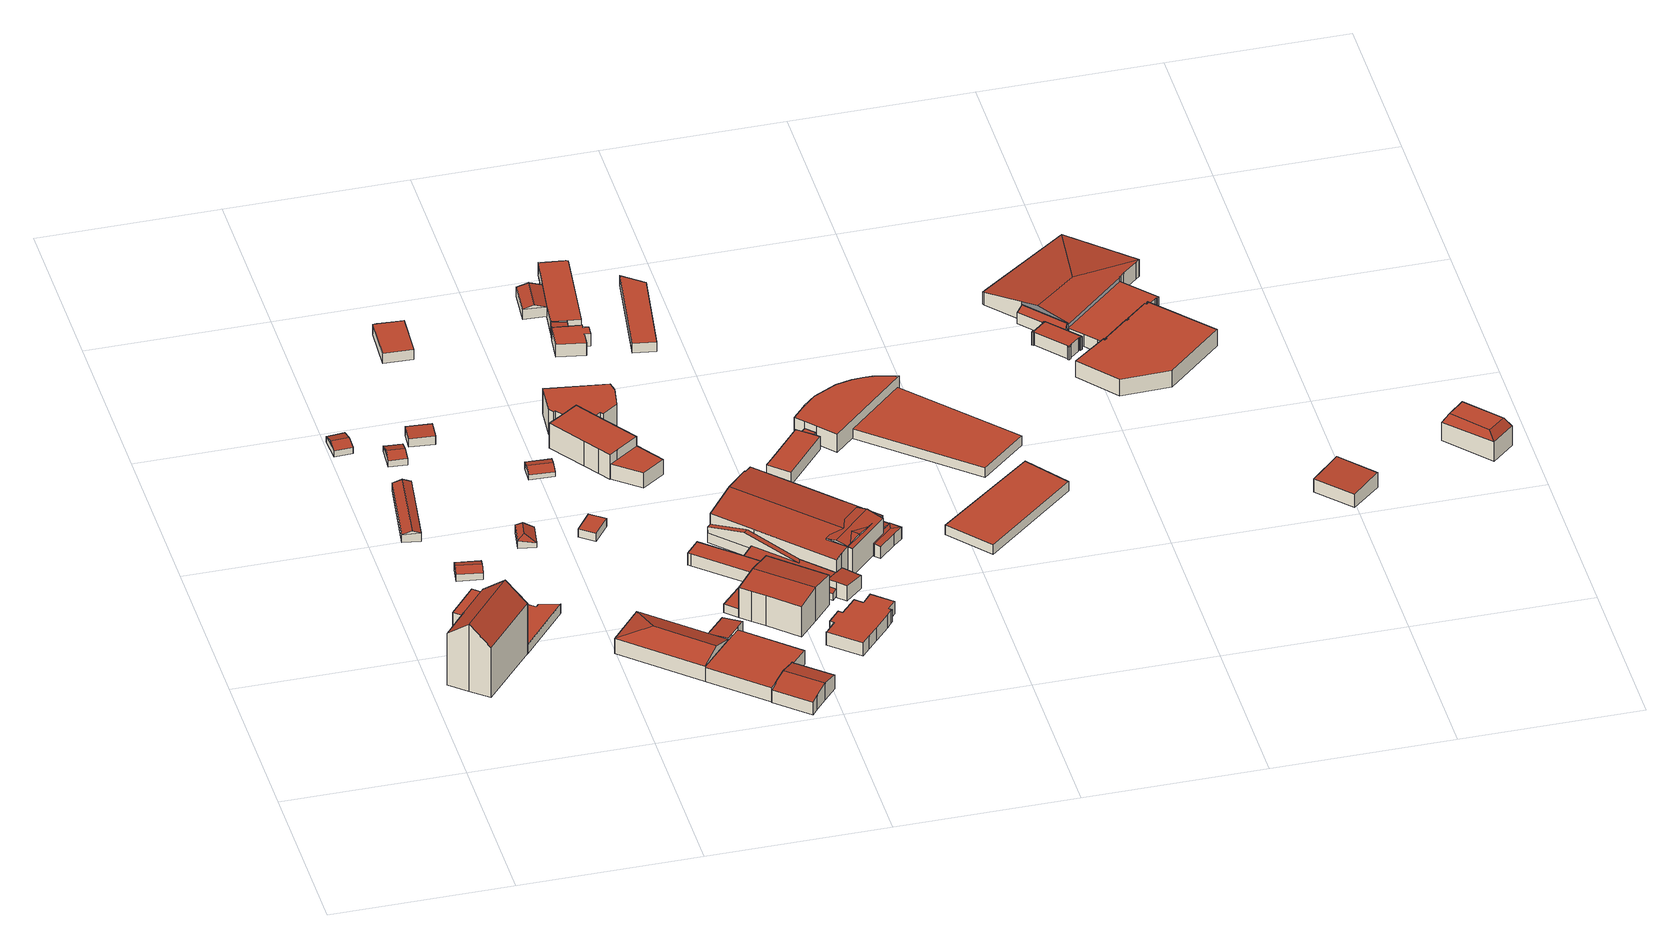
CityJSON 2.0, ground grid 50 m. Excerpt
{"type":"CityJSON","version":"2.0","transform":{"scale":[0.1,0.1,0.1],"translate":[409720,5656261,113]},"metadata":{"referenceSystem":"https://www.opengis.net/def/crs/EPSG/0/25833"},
"CityObjects":{
"building1":{"type":"Building","attributes":{"Gemeindeschluessel":14612000,"Geometrietyp2DReferenz":"3000","function":"31001_9998","roofType":"9999"},"children":["building1-1","building1-2"]},
"building1-1":{"type":"BuildingPart","attributes":{"Dachtyp_tdc":"tdcPolyFlatRoof","Dachneigung":0,"QualitaetDacherkennung":62,"Geometrietyp2DReferenz":"3000","measuredHeight":15.5,"roofType":"1000"},"parents":["building1"],"geometry":[{"type":"MultiSurface","lod":"2","boundaries":[[[0,1,2,3]],[[1,4,5,2]],[[6,7,8,9]],[[7,0,3,8]],[[7,6,4,1,0]],[[3,2,5,9,8]]],"semantics":{"surfaces":[{"type":"WallSurface"},{"type":"RoofSurface"},{"type":"GroundSurface"}],"values":[0,0,0,0,1,2]}}]},
"building1-2":{"type":"BuildingPart","attributes":{"Dachtyp_tdc":"tdcGableRoof","Dachneigung":40.52,"QualitaetDacherkennung":56,"Geometrietyp2DReferenz":"3000","measuredHeight":21.45,"roofType":"3100"},"parents":["building1"],"geometry":[{"type":"MultiSurface","lod":"2","boundaries":[[[10,11,12,5,4]],[[11,13,14,12]],[[13,15,16,14]],[[15,17,18,16]],[[17,19,20,18]],[[19,21,8,20]],[[21,22,6,9,8]],[[17,15,13,11]],[[11,10,22,21,19,17]],[[9,5,12,14,16,18,20,8]]],"semantics":{"surfaces":[{"type":"WallSurface"},{"type":"RoofSurface"},{"type":"GroundSurface"}],"values":[0,0,0,0,0,0,0,1,1,2]}}]},
"building2":{"type":"Building","attributes":{"Dachtyp_tdc":"tdcGableRoof","Gemeindeschluessel":14612000,"Dachneigung":19.96,"QualitaetDacherkennung":94,"Geometrietyp2DReferenz":"3000","measuredHeight":3.53,"function":"31001_9998","roofType":"3100"},"geometry":[{"type":"Solid","lod":"2","boundaries":[[[[23,24,25,26]],[[24,27,28,25]],[[27,29,30,28]],[[29,23,26,30]],[[27,24,31]],[[23,29,32]],[[24,23,32,31]],[[29,27,31,32]],[[26,25,28,30]]]],"semantics":{"surfaces":[{"type":"WallSurface"},{"type":"RoofSurface"},{"type":"GroundSurface"}],"values":[[0,0,0,0,0,0,1,1,2]]}}]},
"building3":{"type":"Building","attributes":{"Dachtyp_tdc":"tdcPolyFlatRoof","Gemeindeschluessel":14612000,"Dachneigung":0,"QualitaetDacherkennung":0,"Geometrietyp2DReferenz":"3000","BezugspunktDach":"2000","measuredHeight":3,"function":"31001_9998"},"geometry":[{"type":"MultiSurface","lod":"2","boundaries":[[[33,34,35,36,37,38,39,40,41,42,43]],[[43,42,44,45]],[[42,41,46,44]],[[41,40,47,46]],[[40,39,48,47]],[[39,38,49,48]],[[38,37,50,49]],[[37,36,51,50]],[[36,35,52,51]],[[35,34,53,52]],[[34,33,54,53]],[[33,43,45,54]],[[45,44,46,47,48,49,50,51,52,53,54]]],"semantics":{"surfaces":[{"type":"RoofSurface"},{"type":"WallSurface"},{"type":"GroundSurface"}],"values":[0,1,1,1,1,1,1,1,1,1,1,1,2]}}]},
"building4":{"type":"Building","attributes":{"Dachtyp_tdc":"tdcGableRoof","Gemeindeschluessel":14612000,"Dachneigung":17.84,"QualitaetDacherkennung":71,"Geometrietyp2DReferenz":"3000","measuredHeight":2.97,"function":"31001_9998","roofType":"3100"},"geometry":[{"type":"Solid","lod":"2","boundaries":[[[[55,56,57,58]],[[56,59,60,57]],[[59,61,62,60]],[[61,55,58,62]],[[59,56,63]],[[55,61,64]],[[56,55,64,63]],[[61,59,63,64]],[[58,57,60,62]]]],"semantics":{"surfaces":[{"type":"WallSurface"},{"type":"RoofSurface"},{"type":"GroundSurface"}],"values":[[0,0,0,0,0,0,1,1,2]]}}]},
"building5":{"type":"Building","attributes":{"Dachtyp_tdc":"tdcGableRoof","Gemeindeschluessel":14612000,"Dachneigung":19.09,"QualitaetDacherkennung":86,"Geometrietyp2DReferenz":"3000","measuredHeight":3.03,"function":"31001_9998","roofType":"3100"},"geometry":[{"type":"Solid","lod":"2","boundaries":[[[[65,66,67,68]],[[66,69,70,67]],[[69,71,72,70]],[[71,65,68,72]],[[69,66,73]],[[65,71,74]],[[66,65,74,73]],[[71,69,73,74]],[[68,67,70,72]]]],"semantics":{"surfaces":[{"type":"WallSurface"},{"type":"RoofSurface"},{"type":"GroundSurface"}],"values":[[0,0,0,0,0,0,1,1,2]]}}]},
"building6":{"type":"Building","attributes":{"Dachtyp_tdc":"tdcGableRoof","Gemeindeschluessel":14612000,"Dachneigung":19.07,"QualitaetDacherkennung":72,"Geometrietyp2DReferenz":"3000","measuredHeight":3,"function":"31001_9998","roofType":"3100"},"geometry":[{"type":"Solid","lod":"2","boundaries":[[[[75,76,77,78]],[[76,79,80,77]],[[79,81,82,80]],[[81,75,78,82]],[[79,76,83]],[[75,81,84]],[[76,75,84,83]],[[81,79,83,84]],[[78,77,80,82]]]],"semantics":{"surfaces":[{"type":"WallSurface"},{"type":"RoofSurface"},{"type":"GroundSurface"}],"values":[[0,0,0,0,0,0,1,1,2]]}}]},
"building7":{"type":"Building","attributes":{"Dachtyp_tdc":"tdcPolyFlatRoof","Gemeindeschluessel":14612000,"Dachneigung":3.27,"QualitaetDacherkennung":83,"Geometrietyp2DReferenz":"3000","measuredHeight":3.01,"function":"31001_9998","roofType":"2100"},"geometry":[{"type":"Solid","lod":"2","boundaries":[[[[85,86,87,88]],[[86,89,90,87]],[[89,91,92,90]],[[91,85,88,92]],[[91,89,86,85]],[[88,87,90,92]]]],"semantics":{"surfaces":[{"type":"WallSurface"},{"type":"RoofSurface"},{"type":"GroundSurface"}],"values":[[0,0,0,0,1,2]]}}]},
"building8":{"type":"Building","attributes":{"Dachtyp_tdc":"tdcHipAndGableRoof","Gemeindeschluessel":14612000,"Dachneigung":28.71,"QualitaetDacherkennung":70,"Geometrietyp2DReferenz":"3000","measuredHeight":3,"function":"31001_9998","roofType":"5000"},"geometry":[{"type":"Solid","lod":"2","boundaries":[[[[93,94,95,96]],[[94,97,98,95]],[[97,99,100,98]],[[99,93,96,100]],[[97,94,101]],[[93,99,102]],[[94,93,102,101]],[[99,97,101,102]],[[96,95,98,100]]]],"semantics":{"surfaces":[{"type":"WallSurface"},{"type":"RoofSurface"},{"type":"GroundSurface"}],"values":[[0,0,0,0,1,0,1,1,2]]}}]},
"building9":{"type":"Building","attributes":{"Gemeindeschluessel":14612000,"Geometrietyp2DReferenz":"3000","function":"31001_2000","roofType":"9999"},"children":["building9-1","building9-2","building9-3"]},
"building9-1":{"type":"BuildingPart","attributes":{"Dachtyp_tdc":"tdcHipAndGableRoof","Dachneigung":20.52,"QualitaetDacherkennung":85,"Geometrietyp2DReferenz":"3000","measuredHeight":7.25,"roofType":"5000"},"parents":["building9"],"geometry":[{"type":"MultiSurface","lod":"2","boundaries":[[[103,104,105,106,107]],[[104,108,109,105]],[[108,104,110]],[[103,111,112]],[[104,103,112,110]],[[111,113,108,110,112]],[[106,105,109,114,115]]],"semantics":{"surfaces":[{"type":"WallSurface"},{"type":"RoofSurface"},{"type":"GroundSurface"}],"values":[0,0,1,0,1,1,2]}}]},
"building9-2":{"type":"BuildingPart","attributes":{"Dachtyp_tdc":"tdcPolyFlatRoof","Dachneigung":6.95,"QualitaetDacherkennung":75,"Geometrietyp2DReferenz":"3000","measuredHeight":5.49,"roofType":"2100"},"parents":["building9"],"geometry":[{"type":"MultiSurface","lod":"2","boundaries":[[[116,117,118,114]],[[117,119,120,118]],[[119,121,122,120]],[[121,123,122]],[[124,121,119,117,116,113]],[[114,118,120,122,115]]],"semantics":{"surfaces":[{"type":"WallSurface"},{"type":"RoofSurface"},{"type":"GroundSurface"}],"values":[0,0,0,0,1,2]}}]},
"building9-3":{"type":"BuildingPart","attributes":{"Dachtyp_tdc":"tdcPolyFlatRoof","Dachneigung":0,"QualitaetDacherkennung":43,"Geometrietyp2DReferenz":"3000","measuredHeight":4.48,"roofType":"1000"},"parents":["building9"],"geometry":[{"type":"MultiSurface","lod":"2","boundaries":[[[125,126,127,128]],[[126,129,130,127]],[[129,131,132,130]],[[131,133,134,132]],[[133,135,136,134]],[[135,107,106,136]],[[123,125,128,122]],[[123,137,107,135,133,131,129,126,125]],[[128,127,130,132,134,136,106,115,122]]],"semantics":{"surfaces":[{"type":"WallSurface"},{"type":"RoofSurface"},{"type":"GroundSurface"}],"values":[0,0,0,0,0,0,0,1,2]}}]},
"building10":{"type":"Building","attributes":{"Dachtyp_tdc":"tdcPolyFlatRoof","Gemeindeschluessel":14612000,"Dachneigung":0,"QualitaetDacherkennung":93,"Geometrietyp2DReferenz":"3000","measuredHeight":3.24,"function":"31001_2000","roofType":"1000"},"geometry":[{"type":"Solid","lod":"2","boundaries":[[[[138,139,140,141]],[[139,142,143,140]],[[142,144,145,143]],[[144,146,147,145]],[[146,148,149,147]],[[148,138,141,149]],[[148,146,144,142,139,138]],[[141,140,143,145,147,149]]]],"semantics":{"surfaces":[{"type":"WallSurface"},{"type":"RoofSurface"},{"type":"GroundSurface"}],"values":[[0,0,0,0,0,0,1,2]]}}]},
"building11":{"type":"Building","attributes":{"Dachtyp_tdc":"tdcPolyFlatRoof","Gemeindeschluessel":14612000,"Dachneigung":0,"QualitaetDacherkennung":67,"Geometrietyp2DReferenz":"3000","measuredHeight":2.54,"function":"31001_9998","roofType":"1000"},"geometry":[{"type":"Solid","lod":"2","boundaries":[[[[150,151,152,153]],[[151,154,155,152]],[[154,156,157,155]],[[156,150,153,157]],[[156,154,151,150]],[[153,152,155,157]]]],"semantics":{"surfaces":[{"type":"WallSurface"},{"type":"RoofSurface"},{"type":"GroundSurface"}],"values":[[0,0,0,0,1,2]]}}]},
"building12":{"type":"Building","attributes":{"Dachtyp_tdc":"tdcGableRoof","Gemeindeschluessel":14612000,"Dachneigung":21.49,"QualitaetDacherkennung":73,"Geometrietyp2DReferenz":"3000","measuredHeight":2.51,"function":"31001_9998","roofType":"3100"},"geometry":[{"type":"Solid","lod":"2","boundaries":[[[[158,159,160,161]],[[159,162,163,160]],[[162,164,165,163]],[[164,158,161,165]],[[162,159,166]],[[158,164,167]],[[159,158,167,166]],[[164,162,166,167]],[[161,160,163,165]]]],"semantics":{"surfaces":[{"type":"WallSurface"},{"type":"RoofSurface"},{"type":"GroundSurface"}],"values":[[0,0,0,0,0,0,1,1,2]]}}]},
"building13":{"type":"Building","attributes":{"Dachtyp_tdc":"tdcGableRoof","Gemeindeschluessel":14612000,"Dachneigung":11.34,"QualitaetDacherkennung":70,"Geometrietyp2DReferenz":"3000","measuredHeight":5.45,"function":"31001_2000","roofType":"3100"},"geometry":[{"type":"Solid","lod":"2","boundaries":[[[[168,169,170,171]],[[169,172,173,170]],[[172,174,175,173]],[[174,176,177,175]],[[176,178,179,177]],[[178,180,181,179]],[[180,182,183,181]],[[182,184,185,183]],[[184,186,187,185]],[[186,168,171,187]],[[182,180,178,176,174]],[[174,172,169,168,186,184,182]],[[171,170,173,175,177,179,181,183,185,187]]]],"semantics":{"surfaces":[{"type":"WallSurface"},{"type":"RoofSurface"},{"type":"GroundSurface"}],"values":[[0,0,0,0,0,0,0,0,0,0,1,1,2]]}}]},
"building14":{"type":"Building","attributes":{"Dachtyp_tdc":"tdcPolyFlatRoof","Gemeindeschluessel":14612000,"Dachneigung":0,"QualitaetDacherkennung":52,"Geometrietyp2DReferenz":"3000","measuredHeight":7.9,"function":"31001_2000","roofType":"1000"},"geometry":[{"type":"Solid","lod":"2","boundaries":[[[[188,189,190,191]],[[189,192,193,190]],[[192,194,195,193]],[[194,196,197,195]],[[196,198,199,197]],[[198,200,201,199]],[[200,202,203,201]],[[202,204,205,203]],[[204,188,191,205]],[[204,202,200,198,196,194,192,189,188]],[[191,190,193,195,197,199,201,203,205]]]],"semantics":{"surfaces":[{"type":"WallSurface"},{"type":"RoofSurface"},{"type":"GroundSurface"}],"values":[[0,0,0,0,0,0,0,0,0,1,2]]}}]},
"building15":{"type":"Building","attributes":{"Gemeindeschluessel":14612000,"Dachneigung":90,"Dachorientierung":0,"MittlereTraufHoehe":117.2,"QualitaetDacherkennung":100,"ObjektHoehe":2.71,"BodenHoehe":114.49,"Geometrietyp2DReferenz":"3000","AbsoluteHoehe":117.2,"Dachflaeche":56.77,"measuredHeight":2.71,"function":"31001_2000","roofType":"1000","storeysAboveGround":1},"geometry":[{"type":"MultiSurface","lod":"2","boundaries":[[[206,207,208,209]],[[207,210,211,208]],[[210,212,213,211]],[[212,214,215,213]],[[214,216,217,215]],[[216,206,209,217]],[[216,214,212,210,207,206]],[[209,208,211,213,215,217]]],"semantics":{"surfaces":[{"type":"WallSurface"},{"type":"RoofSurface"},{"type":"GroundSurface"}],"values":[0,0,0,0,0,0,1,2]}}]},
"building16":{"type":"Building","attributes":{"Dachtyp_tdc":"tdcPolyFlatRoof","Gemeindeschluessel":14612000,"Dachneigung":0,"QualitaetDacherkennung":73,"Geometrietyp2DReferenz":"3000","measuredHeight":8,"function":"31001_2000","roofType":"1000"},"geometry":[{"type":"Solid","lod":"2","boundaries":[[[[218,219,220,221]],[[219,189,222,220]],[[189,188,223,222]],[[188,204,224,223]],[[204,225,226,224]],[[225,227,228,226]],[[227,229,230,228]],[[229,231,232,230]],[[231,233,234,232]],[[233,235,236,234]],[[235,237,238,236]],[[237,218,221,238]],[[237,235,233,231,229,227,225,204,188,189,219,218]],[[221,220,222,223,224,226,228,230,232,234,236,238]]]],"semantics":{"surfaces":[{"type":"WallSurface"},{"type":"RoofSurface"},{"type":"GroundSurface"}],"values":[[0,0,0,0,0,0,0,0,0,0,0,0,1,2]]}}]},
"building17":{"type":"Building","attributes":{"Gemeindeschluessel":14612000,"Dachneigung":90,"Dachorientierung":0,"MittlereTraufHoehe":118.16,"QualitaetDacherkennung":100,"ObjektHoehe":3.77,"BodenHoehe":114.39,"Geometrietyp2DReferenz":"3000","AbsoluteHoehe":118.16,"Dachflaeche":120.37,"measuredHeight":3.77,"function":"31001_2000","roofType":"1000","storeysAboveGround":1},"geometry":[{"type":"MultiSurface","lod":"2","boundaries":[[[239,240,241,242]],[[240,243,244,241]],[[243,245,246,244]],[[245,247,248,246]],[[247,249,250,248]],[[249,251,252,250]],[[251,239,242,252]],[[251,249,247,245,243,240,239]],[[242,241,244,246,248,250,252]]],"semantics":{"surfaces":[{"type":"WallSurface"},{"type":"RoofSurface"},{"type":"GroundSurface"}],"values":[0,0,0,0,0,0,0,1,2]}}]},
"building18":{"type":"Building","attributes":{"Dachtyp_tdc":"tdcPolyFlatRoof","Gemeindeschluessel":14612000,"Dachneigung":0,"QualitaetDacherkennung":68,"Geometrietyp2DReferenz":"3000","measuredHeight":4.73,"function":"31001_2000","roofType":"1000"},"geometry":[{"type":"Solid","lod":"2","boundaries":[[[[253,254,255,256]],[[254,257,258,255]],[[257,259,260,258]],[[259,253,256,260]],[[259,257,254,253]],[[256,255,258,260]]]],"semantics":{"surfaces":[{"type":"WallSurface"},{"type":"RoofSurface"},{"type":"GroundSurface"}],"values":[[0,0,0,0,1,2]]}}]},
"building19":{"type":"Building","attributes":{"Gemeindeschluessel":14612000,"Dachneigung":81.81,"Dachorientierung":-48.26,"MittlereTraufHoehe":124.3,"QualitaetDacherkennung":100,"ObjektHoehe":10.74,"BodenHoehe":114.4,"Geometrietyp2DReferenz":"3000","AbsoluteHoehe":125.14,"Dachflaeche":281.61,"measuredHeight":10.74,"function":"31001_2000","roofType":"3100","storeysAboveGround":4},"geometry":[{"type":"MultiSurface","lod":"2","boundaries":[[[261,262,263,264]],[[262,265,266,263]],[[265,267,268,266]],[[267,269,248,268]],[[269,270,246,248]],[[270,271,272,246]],[[271,273,274,272]],[[273,275,276,274]],[[275,261,264,276]],[[267,265,262,261,275,273]],[[273,271,270,269,267]],[[264,263,266,268,248,246,272,274,276]]],"semantics":{"surfaces":[{"type":"WallSurface"},{"type":"RoofSurface"},{"type":"GroundSurface"}],"values":[0,0,0,0,0,0,0,0,0,1,1,2]}}]},
"building20":{"type":"Building","attributes":{"Gemeindeschluessel":14612000,"Dachneigung":77.08,"Dachorientierung":0,"MittlereTraufHoehe":116.77,"QualitaetDacherkennung":99,"ObjektHoehe":2.66,"BodenHoehe":114.37,"Geometrietyp2DReferenz":"3000","AbsoluteHoehe":117.03,"Dachflaeche":23.12,"measuredHeight":2.66,"function":"31001_2000","roofType":"2100","storeysAboveGround":1},"geometry":[{"type":"MultiSurface","lod":"2","boundaries":[[[277,278,279,280]],[[278,281,282,279]],[[281,283,284,282]],[[283,277,280,284]],[[283,281,278,277]],[[280,279,282,284]]],"semantics":{"surfaces":[{"type":"WallSurface"},{"type":"RoofSurface"},{"type":"GroundSurface"}],"values":[0,0,0,0,1,2]}}]},
"building21":{"type":"Building","attributes":{"Dachtyp_tdc":"tdcPolyFlatRoof","Gemeindeschluessel":14612000,"Dachneigung":3.79,"QualitaetDacherkennung":69,"Geometrietyp2DReferenz":"3000","measuredHeight":3.64,"function":"31001_2000","roofType":"2100"},"geometry":[{"type":"Solid","lod":"2","boundaries":[[[[285,286,287,288]],[[286,289,290,287]],[[289,291,292,290]],[[291,285,288,292]],[[291,289,286,285]],[[288,287,290,292]]]],"semantics":{"surfaces":[{"type":"WallSurface"},{"type":"RoofSurface"},{"type":"GroundSurface"}],"values":[[0,0,0,0,1,2]]}}]},
"building22":{"type":"Building","attributes":{"Dachtyp_tdc":"tdcPolyFlatRoof","Gemeindeschluessel":14612000,"Dachneigung":0,"QualitaetDacherkennung":76,"Geometrietyp2DReferenz":"3000","measuredHeight":3.95,"function":"31001_2000","roofType":"1000"},"geometry":[{"type":"Solid","lod":"2","boundaries":[[[[293,294,295,296]],[[294,297,298,295]],[[297,299,300,298]],[[299,301,302,300]],[[301,303,304,302]],[[303,305,306,304]],[[305,307,308,306]],[[307,309,310,308]],[[309,293,296,310]],[[309,307,305,303,301,299,297,294,293]],[[296,295,298,300,302,304,306,308,310]]]],"semantics":{"surfaces":[{"type":"WallSurface"},{"type":"RoofSurface"},{"type":"GroundSurface"}],"values":[[0,0,0,0,0,0,0,0,0,1,2]]}}]},
"building23":{"type":"Building","attributes":{"Gemeindeschluessel":14612000,"Dachneigung":90,"Dachorientierung":0,"MittlereTraufHoehe":118.59,"QualitaetDacherkennung":98,"ObjektHoehe":4.09,"BodenHoehe":114.49,"Geometrietyp2DReferenz":"3000","AbsoluteHoehe":118.59,"Dachflaeche":201.72,"measuredHeight":4.09,"function":"31001_2000","roofType":"1000","storeysAboveGround":1},"geometry":[{"type":"MultiSurface","lod":"2","boundaries":[[[311,312,313,314]],[[312,315,316,313]],[[315,317,318,316]],[[317,319,320,318]],[[319,321,322,320]],[[321,323,324,322]],[[323,325,326,324]],[[325,327,328,326]],[[327,329,330,328]],[[329,331,332,330]],[[331,333,334,332]],[[333,335,336,334]],[[335,337,338,336]],[[337,339,340,338]],[[339,341,342,340]],[[341,343,344,342]],[[343,311,314,344]],[[343,341,339,337,335,333,331,329,327,325,323,321,319,317,315,312,311]],[[314,313,316,318,320,322,324,326,328,330,332,334,336,338,340,342,344]]],"semantics":{"surfaces":[{"type":"WallSurface"},{"type":"RoofSurface"},{"type":"GroundSurface"}],"values":[0,0,0,0,0,0,0,0,0,0,0,0,0,0,0,0,0,1,2]}}]},
"building24":{"type":"Building","attributes":{"Dachtyp_tdc":"tdcGableRoof","Gemeindeschluessel":14612000,"Dachneigung":17.9,"QualitaetDacherkennung":83,"Geometrietyp2DReferenz":"3000","measuredHeight":4.12,"function":"31001_2000","roofType":"3100"},"geometry":[{"type":"Solid","lod":"2","boundaries":[[[[345,346,347,348]],[[346,349,350,347]],[[349,351,352,350]],[[351,345,348,352]],[[349,346,353]],[[345,351,354]],[[346,345,354,353]],[[351,349,353,354]],[[348,347,350,352]]]],"semantics":{"surfaces":[{"type":"WallSurface"},{"type":"RoofSurface"},{"type":"GroundSurface"}],"values":[[0,0,0,0,0,0,1,1,2]]}}]},
"building25":{"type":"Building","attributes":{"Gemeindeschluessel":14612000,"Geometrietyp2DReferenz":"3000","function":"31001_2000","roofType":"9999"},"children":["building25-1","building25-2"]},
"building25-1":{"type":"BuildingPart","attributes":{"Dachtyp_tdc":"tdcGableRoof","Dachneigung":12.18,"QualitaetDacherkennung":9,"Geometrietyp2DReferenz":"3000","measuredHeight":7.53,"roofType":"3100"},"parents":["building25"],"geometry":[{"type":"MultiSurface","lod":"2","boundaries":[[[355,356,357,358]],[[359,360,361,362]],[[360,363,364,361]],[[363,355,358,364]],[[365,366,367,368]],[[369,370,356,368,367]],[[359,370,369,360]],[[360,369,367,366,363]],[[363,366,365,355]],[[355,365,368,356]],[[358,357,362,361,364]]],"semantics":{"surfaces":[{"type":"WallSurface"},{"type":"RoofSurface"},{"type":"GroundSurface"}],"values":[0,0,0,0,1,1,0,0,0,0,2]}}]},
"building25-2":{"type":"BuildingPart","attributes":{"Dachtyp_tdc":"tdcGableRoof","Dachneigung":10.91,"QualitaetDacherkennung":74,"Geometrietyp2DReferenz":"3000","measuredHeight":9.68,"roofType":"3100"},"parents":["building25"],"geometry":[{"type":"MultiSurface","lod":"2","boundaries":[[[371,372,373,374]],[[372,375,370,359,362,373]],[[376,371,374,357,356]],[[375,372,377]],[[371,376,378]],[[372,371,378,377]],[[376,375,377,378]],[[374,373,362,357]]],"semantics":{"surfaces":[{"type":"WallSurface"},{"type":"RoofSurface"},{"type":"GroundSurface"}],"values":[0,0,0,0,0,1,1,2]}}]},
"building26":{"type":"Building","attributes":{"Dachtyp_tdc":"tdcPolyFlatRoof","Gemeindeschluessel":14612000,"Dachneigung":0,"QualitaetDacherkennung":79,"Geometrietyp2DReferenz":"3000","measuredHeight":3.96,"function":"31001_2000","roofType":"1000"},"geometry":[{"type":"Solid","lod":"2","boundaries":[[[[379,380,381,382]],[[380,383,352,381]],[[383,384,350,352]],[[384,385,386,350]],[[385,387,388,386]],[[387,389,390,388]],[[389,391,392,390]],[[391,379,382,392]],[[391,389,387,385,384,383,380,379]],[[382,381,352,350,386,388,390,392]]]],"semantics":{"surfaces":[{"type":"WallSurface"},{"type":"RoofSurface"},{"type":"GroundSurface"}],"values":[[0,0,0,0,0,0,0,0,1,2]]}}]},
"building27":{"type":"Building","attributes":{"Gemeindeschluessel":14612000,"Dachneigung":83.91,"Dachorientierung":136.04,"MittlereTraufHoehe":122.9,"QualitaetDacherkennung":56,"ObjektHoehe":9.59,"BodenHoehe":114.15,"Geometrietyp2DReferenz":"3000","AbsoluteHoehe":123.74,"Dachflaeche":882.3,"measuredHeight":9.59,"function":"31001_2000","roofType":"3100","storeysAboveGround":3},"children":["building27-1","building27-2","building27-3","building27-4"],"geometry":[{"type":"MultiSurface","lod":"2","boundaries":[[[393,394,395,396,397]],[[394,398,399,395]],[[398,400,401,399]],[[400,402,403,401]],[[402,404,405,403]],[[404,406,407,405]],[[406,408,409,410,407]],[[411,412,413,414,415]],[[412,416,417,413]],[[416,418,419,417]],[[418,420,421,422,419]],[[416,412,411,423,408,406,404,402,400,398]],[[398,394,393,424,420,418,416]],[[425,396,395,399,401,403,405,407,410,426,414,413,417,419,422]],[[397,427,428,424,393]],[[397,396,425,427]],[[429,409,408,423]],[[429,430,426,410,409]],[[415,430,429,423,411]],[[414,426,430,415]],[[424,428,421,420]],[[428,427,425,422,421]]],"semantics":{"surfaces":[{"type":"WallSurface"},{"type":"RoofSurface"},{"type":"GroundSurface"},{"type":"ClosureSurface","isClosure":"1","QuelleClosure":"LoD2WallSurface"}],"values":[0,0,0,0,0,0,0,0,0,0,0,1,1,2,0,3,0,3,0,3,0,3]}}]},
"building27-1":{"type":"BuildingPart","attributes":{"Dachneigung":73.7,"Dachorientierung":0,"MittlereTraufHoehe":118.12,"QualitaetDacherkennung":100,"BodenHoehe":114.15,"ObjektTeilHoehe":4.51,"Geometrietyp2DReferenz":"3000","AbsoluteHoehe":118.66,"Dachflaeche":42.49,"measuredHeight":4.51,"roofType":"2100","storeysAboveGround":2},"parents":["building27"],"geometry":[{"type":"MultiSurface","lod":"2","boundaries":[[[409,431,432,410]],[[431,433,434,432]],[[429,435,433,431,409]],[[410,432,434,426]],[[430,435,429]],[[434,433,435,430,426]],[[410,426,430,429,409]]],"semantics":{"surfaces":[{"type":"WallSurface"},{"type":"RoofSurface"},{"type":"GroundSurface"},{"type":"ClosureSurface","isClosure":"1","QuelleClosure":"LoD2WallSurface"}],"values":[0,0,1,2,0,3,3]}}]},
"building27-2":{"type":"BuildingPart","attributes":{"Dachneigung":84.02,"Dachorientierung":0,"MittlereTraufHoehe":118.01,"QualitaetDacherkennung":92,"BodenHoehe":114.15,"ObjektTeilHoehe":4.25,"Geometrietyp2DReferenz":"3000","AbsoluteHoehe":118.4,"Dachflaeche":129.24,"measuredHeight":4.25,"roofType":"2100","storeysAboveGround":1},"parents":["building27"],"geometry":[{"type":"MultiSurface","lod":"2","boundaries":[[[436,437,438,439]],[[437,440,441,438]],[[440,397,396,441]],[[442,443,444,445]],[[443,436,439,444]],[[443,442,427,397,440,437,436]],[[439,438,441,396,425,445,444]],[[425,396,397,427]],[[442,445,425,427]]],"semantics":{"surfaces":[{"type":"WallSurface"},{"type":"RoofSurface"},{"type":"GroundSurface"},{"type":"ClosureSurface","isClosure":"1","QuelleClosure":"LoD2WallSurface"}],"values":[0,0,0,0,0,1,2,3,3]}}]},
"building27-3":{"type":"BuildingPart","attributes":{"Dachneigung":77.82,"Dachorientierung":-133.56,"MittlereTraufHoehe":117.92,"QualitaetDacherkennung":92,"BodenHoehe":114.15,"ObjektTeilHoehe":4.09,"Geometrietyp2DReferenz":"3000","AbsoluteHoehe":118.25,"Dachflaeche":35.68,"measuredHeight":4.09,"roofType":"5000","storeysAboveGround":1},"parents":["building27"],"geometry":[{"type":"MultiSurface","lod":"2","boundaries":[[[446,447,448,449]],[[447,450,413,448]],[[450,415,414,413]],[[451,452,453,434,433]],[[452,454,455,453]],[[454,446,449,455]],[[456,447,446,454,452]],[[456,452,451]],[[456,451,435,430,415,450,447]],[[449,448,413,414,426,434,453,455]],[[433,435,451]],[[426,414,415,430]],[[433,434,426,430,435]]],"semantics":{"surfaces":[{"type":"WallSurface"},{"type":"RoofSurface"},{"type":"GroundSurface"},{"type":"ClosureSurface","isClosure":"1","QuelleClosure":"LoD2WallSurface"}],"values":[0,0,0,0,0,0,1,1,1,2,0,3,3]}}]},
"building27-4":{"type":"BuildingPart","attributes":{"Dachneigung":83.7,"Dachorientierung":0,"MittlereTraufHoehe":118.76,"QualitaetDacherkennung":96,"BodenHoehe":114.15,"ObjektTeilHoehe":4.95,"Geometrietyp2DReferenz":"3000","AbsoluteHoehe":119.1,"Dachflaeche":40.43,"measuredHeight":4.95,"roofType":"2100","storeysAboveGround":2},"parents":["building27"],"geometry":[{"type":"MultiSurface","lod":"2","boundaries":[[[457,458,442,445,459]],[[421,460,461,422]],[[460,462,463,461]],[[462,457,459,463]],[[462,460,421,428,458,457]],[[459,445,425,422,461,463]],[[428,427,442,458]],[[421,422,425,427,428]],[[427,425,445,442]]],"semantics":{"surfaces":[{"type":"WallSurface"},{"type":"RoofSurface"},{"type":"GroundSurface"},{"type":"ClosureSurface","isClosure":"1","QuelleClosure":"LoD2WallSurface"}],"values":[0,0,0,0,1,2,0,3,3]}}]},
"building28":{"type":"Building","attributes":{"Dachtyp_tdc":"tdcPolyFlatRoof","Gemeindeschluessel":14612000,"Dachneigung":0,"QualitaetDacherkennung":93,"Geometrietyp2DReferenz":"3000","measuredHeight":3,"function":"31001_2000","roofType":"1000"},"geometry":[{"type":"Solid","lod":"2","boundaries":[[[[464,465,466,467]],[[465,468,469,466]],[[468,470,471,469]],[[470,464,467,471]],[[470,468,465,464]],[[467,466,469,471]]]],"semantics":{"surfaces":[{"type":"WallSurface"},{"type":"RoofSurface"},{"type":"GroundSurface"}],"values":[[0,0,0,0,1,2]]}}]},
"building29":{"type":"Building","attributes":{"Gemeindeschluessel":14612000,"Dachneigung":90,"Dachorientierung":0,"MittlereTraufHoehe":118.6,"QualitaetDacherkennung":100,"ObjektHoehe":4.15,"BodenHoehe":114.45,"Geometrietyp2DReferenz":"3000","AbsoluteHoehe":118.6,"Dachflaeche":121.03,"measuredHeight":4.15,"function":"31001_2000","roofType":"1000","storeysAboveGround":1},"geometry":[{"type":"MultiSurface","lod":"2","boundaries":[[[472,473,474,475]],[[473,476,477,474]],[[476,478,479,477]],[[478,480,481,479]],[[480,482,483,481]],[[482,484,485,483]],[[484,486,487,485]],[[486,488,489,487]],[[488,472,475,489]],[[488,486,484,482,480,478,476,473,472]],[[475,474,477,479,481,483,485,487,489]]],"semantics":{"surfaces":[{"type":"WallSurface"},{"type":"RoofSurface"},{"type":"GroundSurface"}],"values":[0,0,0,0,0,0,0,0,0,1,2]}}]},
"building30":{"type":"Building","attributes":{"Gemeindeschluessel":14612000,"Dachneigung":90,"Dachorientierung":0,"MittlereTraufHoehe":118.09,"QualitaetDacherkennung":59,"ObjektHoehe":3.53,"BodenHoehe":114.55,"Geometrietyp2DReferenz":"3000","AbsoluteHoehe":118.09,"Dachflaeche":6.39,"measuredHeight":3.53,"function":"31001_2000","roofType":"1000","storeysAboveGround":1},"geometry":[{"type":"MultiSurface","lod":"2","boundaries":[[[490,491,492,493]],[[491,494,495,492]],[[494,496,497,495]],[[496,490,493,497]],[[496,494,491,490]],[[493,492,495,497]]],"semantics":{"surfaces":[{"type":"WallSurface"},{"type":"RoofSurface"},{"type":"GroundSurface"}],"values":[0,0,0,0,1,2]}}]},
"building31":{"type":"Building","attributes":{"Gemeindeschluessel":14612000,"Dachneigung":90,"Dachorientierung":0,"MittlereTraufHoehe":120.15,"QualitaetDacherkennung":41,"ObjektHoehe":5.8,"BodenHoehe":114.35,"Geometrietyp2DReferenz":"3000","AbsoluteHoehe":120.15,"Dachflaeche":322.2,"measuredHeight":5.8,"function":"31001_2000","roofType":"1000","storeysAboveGround":2},"geometry":[{"type":"MultiSurface","lod":"2","boundaries":[[[498,499,500,501]],[[499,502,503,500]],[[502,504,505,503]],[[504,506,507,505]],[[506,508,509,507]],[[508,510,511,509]],[[510,512,513,511]],[[512,514,515,513]],[[514,516,517,515]],[[516,518,519,517]],[[518,520,521,519]],[[520,522,523,521]],[[522,524,525,523]],[[524,498,501,525]],[[524,522,520,518,516,514,512,510,508,506,504,502,499,498]],[[501,500,503,505,507,509,511,513,515,517,519,521,523,525]]],"semantics":{"surfaces":[{"type":"WallSurface"},{"type":"RoofSurface"},{"type":"GroundSurface"}],"values":[0,0,0,0,0,0,0,0,0,0,0,0,0,0,1,2]}}]},
"building32":{"type":"Building","attributes":{"Dachtyp_tdc":"tdcPolyFlatRoof","Gemeindeschluessel":14612000,"Dachneigung":0,"QualitaetDacherkennung":0,"Geometrietyp2DReferenz":"3000","BezugspunktDach":"2000","measuredHeight":3,"function":"31001_2000"},"geometry":[{"type":"MultiSurface","lod":"2","boundaries":[[[526,527,528,529,530,531,532,533]],[[533,532,534,535]],[[532,531,536,534]],[[531,530,537,536]],[[530,529,538,537]],[[529,528,539,538]],[[528,527,540,539]],[[527,526,541,540]],[[526,533,535,541]],[[535,534,536,537,538,539,540,541]]],"semantics":{"surfaces":[{"type":"RoofSurface"},{"type":"WallSurface"},{"type":"GroundSurface"}],"values":[0,1,1,1,1,1,1,1,1,2]}}]},
"building33":{"type":"Building","attributes":{"Dachtyp_tdc":"tdcPolyFlatRoof","Gemeindeschluessel":14612000,"Dachneigung":0,"QualitaetDacherkennung":20,"Geometrietyp2DReferenz":"3000","measuredHeight":3,"function":"31001_2000","roofType":"1000"},"geometry":[{"type":"Solid","lod":"2","boundaries":[[[[542,543,544,545]],[[543,546,547,544]],[[546,548,549,547]],[[548,542,545,549]],[[548,546,543,542]],[[545,544,547,549]]]],"semantics":{"surfaces":[{"type":"WallSurface"},{"type":"RoofSurface"},{"type":"GroundSurface"}],"values":[[0,0,0,0,1,2]]}}]},
"building34":{"type":"Building","attributes":{"Dachtyp_tdc":"tdcPolyFlatRoof","Gemeindeschluessel":14612000,"Dachneigung":0,"QualitaetDacherkennung":70,"Geometrietyp2DReferenz":"3000","measuredHeight":4.09,"function":"31001_2000","roofType":"1000"},"geometry":[{"type":"Solid","lod":"2","boundaries":[[[[550,551,552,553]],[[551,554,555,552]],[[554,556,557,555]],[[556,558,559,557]],[[558,560,561,559]],[[560,562,563,561]],[[562,564,565,563]],[[564,566,567,565]],[[566,568,569,567]],[[568,570,571,569]],[[570,572,573,571]],[[572,574,575,573]],[[574,576,577,575]],[[576,578,579,577]],[[578,580,581,579]],[[580,582,583,581]],[[582,584,585,583]],[[584,586,587,585]],[[586,588,589,587]],[[588,590,591,589]],[[590,592,593,591]],[[592,550,553,593]],[[592,590,588,586,584,582,580,578,576,574,572,570,568,566,564,562,560,558,556,554,551,550]],[[553,552,555,557,559,561,563,565,567,569,571,573,575,577,579,581,583,585,587,589,591,593]]]],"semantics":{"surfaces":[{"type":"WallSurface"},{"type":"RoofSurface"},{"type":"GroundSurface"}],"values":[[0,0,0,0,0,0,0,0,0,0,0,0,0,0,0,0,0,0,0,0,0,0,1,2]]}}]},
"building35":{"type":"Building","attributes":{"Gemeindeschluessel":14612000,"Geometrietyp2DReferenz":"3000","function":"31001_2000","roofType":"9999"},"children":["building35-1","building35-2","building35-3"]},
"building35-1":{"type":"BuildingPart","attributes":{"Dachtyp_tdc":"tdcPolyFlatRoof","Dachneigung":0,"QualitaetDacherkennung":51,"Geometrietyp2DReferenz":"3000","measuredHeight":3.88,"roofType":"1000"},"parents":["building35"],"geometry":[{"type":"MultiSurface","lod":"2","boundaries":[[[594,595,596,597]],[[595,598,599,596]],[[598,600,601,599]],[[600,602,603,601]],[[602,604,605,603]],[[604,606,607,605]],[[606,608,609,607]],[[608,610,611,609]],[[610,612,613,611]],[[612,614,615,613]],[[614,616,617,615]],[[616,618,619,617]],[[618,620,621,619]],[[620,622,623,621]],[[622,624,625,623]],[[624,626,627,625]],[[626,628,629,627]],[[628,630,631,629]],[[630,632,633,631]],[[632,634,635,633]],[[634,636,637,635]],[[636,638,639,637]],[[636,634,632,630,628,626,624,622,620,618,616,614,612,610,608,606,604,602,600,598,595,594,640,641,638]],[[639,642,597,596,599,601,603,605,607,609,611,613,615,617,619,621,623,625,627,629,631,633,635,637]]],"semantics":{"surfaces":[{"type":"WallSurface"},{"type":"RoofSurface"},{"type":"GroundSurface"}],"values":[0,0,0,0,0,0,0,0,0,0,0,0,0,0,0,0,0,0,0,0,0,0,1,2]}}]},
"building35-2":{"type":"BuildingPart","attributes":{"Dachtyp_tdc":"tdcFreeFormRoof","Dachneigung":68.47,"QualitaetDacherkennung":26,"Geometrietyp2DReferenz":"3000","measuredHeight":5.9,"roofType":"5000"},"parents":["building35"],"geometry":[{"type":"MultiSurface","lod":"2","boundaries":[[[643,644,645,646]],[[644,647,648,645]],[[647,649,650,648]],[[651,652,637,639,638]],[[652,653,654,637]],[[653,655,656,654]],[[655,657,658,656]],[[657,643,646,658]],[[653,652,651,641,659,660,649,661]],[[649,647,644,661]],[[644,643,657,655,653,661]],[[646,645,648,650,662,642,639,637,654,656,658]]],"semantics":{"surfaces":[{"type":"WallSurface"},{"type":"RoofSurface"},{"type":"GroundSurface"}],"values":[0,0,0,0,0,0,0,0,1,1,1,2]}}]},
"building35-3":{"type":"BuildingPart","attributes":{"Dachtyp_tdc":"tdcHipAndGableRoof","Dachneigung":10.13,"QualitaetDacherkennung":21,"Geometrietyp2DReferenz":"3000","measuredHeight":6.92,"roofType":"5000"},"parents":["building35"],"geometry":[{"type":"MultiSurface","lod":"2","boundaries":[[[663,664,665,666]],[[664,667,594,597,665]],[[668,669,670,650,649]],[[669,671,672,670]],[[671,673,674,672]],[[673,675,676,674]],[[675,677,678,676]],[[677,679,680,678]],[[679,681,682,680]],[[681,663,666,682]],[[677,675,683]],[[675,673,671,669,668,684,683]],[[684,685,667,664,663,681,679,677,683]],[[666,665,597,642,662,650,670,672,674,676,678,680,682]]],"semantics":{"surfaces":[{"type":"WallSurface"},{"type":"RoofSurface"},{"type":"GroundSurface"}],"values":[0,0,0,0,0,0,0,0,0,0,1,1,1,2]}}]},
"building36":{"type":"Building","attributes":{"Gemeindeschluessel":14612000,"Dachneigung":90,"Dachorientierung":0,"MittlereTraufHoehe":119.12,"QualitaetDacherkennung":61,"ObjektHoehe":5.25,"BodenHoehe":113.88,"Geometrietyp2DReferenz":"3000","AbsoluteHoehe":119.12,"Dachflaeche":653.56,"measuredHeight":5.25,"function":"31001_2000","roofType":"1000","storeysAboveGround":2},"geometry":[{"type":"MultiSurface","lod":"2","boundaries":[[[686,687,688,689]],[[687,690,691,688]],[[690,692,693,691]],[[692,694,695,693]],[[694,696,697,695]],[[696,698,699,697]],[[698,700,701,699]],[[700,702,703,701]],[[702,704,705,703]],[[704,706,707,705]],[[706,708,709,707]],[[708,710,711,709]],[[710,712,713,711]],[[712,714,715,713]],[[714,716,717,715]],[[716,718,719,717]],[[718,720,721,719]],[[720,686,689,721]],[[720,718,716,714,712,710,708,706,704,702,700,698,696,694,692,690,687,686]],[[689,688,691,693,695,697,699,701,703,705,707,709,711,713,715,717,719,721]]],"semantics":{"surfaces":[{"type":"WallSurface"},{"type":"RoofSurface"},{"type":"GroundSurface"}],"values":[0,0,0,0,0,0,0,0,0,0,0,0,0,0,0,0,0,0,1,2]}}]},
"building37":{"type":"Building","attributes":{"Dachtyp_tdc":"tdcPolyFlatRoof","Gemeindeschluessel":14612000,"Dachneigung":2.68,"QualitaetDacherkennung":50,"Geometrietyp2DReferenz":"3000","measuredHeight":4.78,"function":"31001_9998","roofType":"2100"},"geometry":[{"type":"Solid","lod":"2","boundaries":[[[[722,723,724,725]],[[723,726,727,724]],[[726,728,729,727]],[[728,722,725,729]],[[728,726,723,722]],[[725,724,727,729]]]],"semantics":{"surfaces":[{"type":"WallSurface"},{"type":"RoofSurface"},{"type":"GroundSurface"}],"values":[[0,0,0,0,1,2]]}}]},
"building38":{"type":"Building","attributes":{"Dachtyp_tdc":"tdcCutTentRoof","Gemeindeschluessel":14612000,"Dachneigung":0.059,"QualitaetDacherkennung":62,"Geometrietyp2DReferenz":"3000","measuredHeight":8.73,"function":"31001_9998","roofType":"9999"},"geometry":[{"type":"Solid","lod":"2","boundaries":[[[[730,731,732,733]],[[731,734,735,732]],[[734,736,737,735]],[[736,730,733,737]],[[731,730,738,739]],[[734,731,739,740]],[[736,734,740,741]],[[730,736,741,738]],[[741,740,739,738]],[[733,732,735,737]]]],"semantics":{"surfaces":[{"type":"WallSurface"},{"type":"RoofSurface"},{"type":"GroundSurface"}],"values":[[0,0,0,0,1,1,1,1,1,2]]}}]}
},
"vertices":[
[81,455,175],[154,541,175],[154,541,20],[81,455,20],[179,519,175],[179,519,20],[105,433,175],[105,434,175],[105,434,20],[105,433,20],
[179,519,185],[227,479,234],[227,479,20],[275,437,180],[275,437,20],[137,277,180],[137,277,20],[89,318,234],[89,318,20],[41,359,185],[41,359,20],[105,434,185],[105,433,185],
[81,978,46],[114,1200,46],[114,1200,21],[81,978,21],[163,1192,48],[163,1192,21],[131,971,48],[131,971,21],[140,1196,56],[108,974,56],
[262,617,48],[248,601,48],[237,610,48],[200,567,48],[212,557,48],[179,519,48],[275,437,48],[401,585,48],[345,598,48],[338,589,48],[320,604,48],[338,589,18],[320,604,18],[345,598,18],[401,585,18],[275,437,18],[179,519,18],[212,557,18],[200,567,18],[237,610,18],[248,601,18],[262,617,18],
[3,1447,37],[53,1451,37],[53,1451,20],[3,1447,20],[57,1381,40],[57,1381,20],[7,1378,40],[7,1378,20],[55,1412,49],[5,1409,49],
[183,834,43],[252,823,43],[252,823,19],[183,834,19],[245,774,41],[245,774,19],[176,784,41],[176,784,19],[249,800,50],[180,810,50],
[181,1302,37],[131,1305,37],[131,1305,17],[181,1302,17],[136,1375,33],[136,1375,17],[186,1372,33],[186,1372,17],[133,1337,47],[183,1334,47],
[203,1375,44],[207,1425,47],[207,1425,17],[203,1375,17],[277,1419,47],[277,1419,17],[273,1370,44],[273,1370,17],
[425,946,30],[414,877,30],[414,877,16],[425,946,16],[365,885,40],[365,885,16],[376,954,40],[376,954,16],[388,905,46],[395,951,46],
[687,208,66],[492,383,66],[492,383,18],[687,208,18],[687,208,63],[576,481,67],[576,481,18],[593,380,90],[773,304,67],[730,256,90],[738,336,67],[729,344,18],[773,304,18],
[729,344,65],[783,403,65],[783,403,18],[827,363,73],[827,363,18],[810,344,73],[810,344,18],[810,344,63],[773,304,73],
[953,215,63],[914,171,63],[914,171,18],[953,215,18],[909,175,63],[909,175,18],[844,100,63],[844,100,18],[846,99,63],[846,99,18],[830,80,63],[830,80,18],[773,304,63],
[229,1742,48],[236,1869,48],[236,1869,16],[229,1742,16],[246,1869,48],[246,1869,16],[296,1866,48],[296,1866,16],[318,1865,48],[318,1865,16],[311,1737,48],[311,1737,16],
[568,865,41],[528,895,41],[528,895,15],[568,865,15],[570,951,41],[570,951,15],[610,921,41],[610,921,15],
[469,1212,38],[539,1208,38],[539,1208,17],[469,1212,17],[536,1158,32],[536,1158,17],[466,1162,32],[466,1162,17],[537,1185,43],[468,1190,43],
[830,80,57],[846,99,62],[846,99,17],[830,80,17],[844,100,62],[844,100,17],[875,135,72],[875,135,17],[909,175,62],[909,175,17],[914,171,62],[914,171,17],[1001,95,62],[1001,95,17],[966,55,72],[966,55,17],[936,21,62],[936,21,17],[920,2,57],[920,2,17],
[639,1342,94],[677,1286,94],[677,1286,15],[639,1342,15],[755,1172,94],[755,1172,15],[693,1129,94],[693,1129,15],[670,1113,94],[670,1113,15],[648,1145,94],[648,1145,15],[620,1186,94],[620,1186,15],[553,1284,94],[553,1284,15],[595,1312,94],[595,1312,15],
[910,583,42],[936,564,42],[936,564,15],[910,583,15],[841,458,42],[841,458,15],[809,487,42],[809,487,15],[878,563,42],[878,563,15],[885,556,42],[885,556,15],
[696,1288,94],[691,1295,94],[691,1295,14],[696,1288,14],[677,1286,14],[639,1342,14],[595,1312,14],[581,1331,94],[581,1331,14],[576,1327,94],[576,1327,14],[566,1342,94],[566,1342,14],[574,1432,94],[574,1432,14],[746,1409,94],[746,1409,14],[751,1382,94],[751,1382,14],[741,1319,94],[741,1319,14],
[806,751,52],[906,664,52],[906,664,14],[806,751,14],[972,604,52],[972,604,14],[944,573,52],[944,573,14],[936,564,52],[936,564,14],[778,704,52],[778,704,14],[771,710,52],[771,710,14],
[806,1098,65],[743,1055,65],[743,1055,17],[806,1098,17],[670,1113,65],[670,1113,17],[755,1172,65],[755,1172,17],
[899,407,110],[869,433,110],[869,433,14],[899,407,14],[841,458,110],[841,458,14],[893,515,121],[893,515,14],[936,564,112],[944,573,110],[1079,452,110],[1079,452,14],[1028,395,121],[1028,395,14],[976,337,110],[976,337,14],
[1008,544,35],[1022,561,40],[1022,561,14],[1008,544,14],[1106,482,39],[1106,482,14],[1094,468,35],[1094,468,14],
[679,1757,53],[721,1752,50],[721,1752,16],[679,1757,16],[718,1726,50],[718,1726,16],[675,1732,53],[675,1732,16],
[718,1726,55],[754,1722,55],[754,1722,15],[718,1726,15],[753,1712,55],[753,1712,15],[768,1710,55],[768,1710,15],[765,1680,55],[765,1680,15],[749,1682,55],[749,1682,15],[745,1645,55],[745,1645,15],[666,1657,55],[666,1657,15],[675,1732,55],[675,1732,15],
[1049,330,56],[1081,367,56],[1081,367,15],[1049,330,15],[1091,358,56],[1091,358,15],[1133,404,56],[1133,404,15],[1153,386,56],[1153,386,15],[1179,416,56],[1179,416,15],[1232,370,56],[1232,370,15],[1209,345,56],[1209,345,15],[1217,339,56],[1217,339,15],[1214,336,56],[1214,336,15],[1199,318,56],[1199,318,15],[1158,272,56],[1158,272,15],[1131,242,56],[1131,242,15],[1108,217,56],[1108,217,15],[1029,287,56],[1029,287,15],[1031,289,56],[1031,289,15],[1059,321,56],[1059,321,15],
[625,1835,47],[633,1934,46],[633,1934,15],[625,1835,15],[701,1928,45],[701,1928,15],[688,1832,46],[688,1832,15],[666,1931,56],[656,1834,56],
[1004,965,42],[1224,725,42],[1224,725,12],[1004,965,12],[1113,614,42],[1066,567,42],[1066,567,12],[1113,614,12],[845,793,42],[845,793,12],[1004,965,60],[845,793,61],[922,714,87],[1082,880,87],[1066,567,43],[1113,614,43],
[1278,667,99],[1169,560,99],[1169,560,12],[1278,667,12],[1113,614,103],[1224,725,103],[1134,593,109],[1245,703,109],
[721,1752,54],[679,1757,54],[679,1757,15],[721,1752,15],[688,1832,54],[701,1928,54],[712,2010,54],[712,2010,15],[783,2002,54],[783,2002,15],[788,1999,54],[788,1999,15],[758,1747,54],[758,1747,15],
[946,709,95],[855,804,95],[855,804,12],[946,709,12],[946,709,54],[928,889,107],[928,889,12],[985,955,98],[985,955,12],[987,952,98],[987,952,12],[1005,972,95],[1005,972,12],[1106,867,95],[1106,867,12],[1202,767,95],[1202,767,57],[1202,767,12],[1234,640,102],[1235,640,102],[1235,640,12],[1234,640,12],[1234,640,49],[1200,607,107],[1200,607,12],[1169,578,103],[1169,578,12],[1138,549,98],[1138,549,53],[1138,549,12],[1281,684,95],[1119,530,95],[1119,530,12],[1281,684,12],[1119,530,54],[1119,530,56],[1281,684,56],[1281,684,49],
[1228,792,46],[1228,792,12],[1307,709,46],[1307,709,12],[1300,702,49],
[989,589,48],[972,604,48],[972,604,12],[989,589,12],[906,664,48],[906,664,12],[1087,499,49],[1022,561,49],[1022,561,12],[1087,499,12],
[1258,614,49],[1246,627,52],[1246,627,12],[1258,614,12],[1235,640,49],[1307,709,49],[1331,683,49],[1331,683,12],[1305,659,49],[1305,659,12],[1302,681,52],
[1106,482,61],[1087,499,61],[1106,482,12],[1178,503,53],[1178,503,12],[1129,460,60],[1129,460,12],
[862,1628,43],[904,1919,43],[904,1919,13],[862,1628,13],[962,1873,43],[962,1873,13],[924,1619,43],[924,1619,13],
[1061,1021,56],[1066,1027,56],[1066,1027,15],[1061,1021,15],[1085,1048,56],[1085,1048,15],[1171,1149,56],[1171,1149,15],[1182,1140,56],[1182,1140,15],[1208,1118,56],[1208,1118,15],[1225,1103,56],[1225,1103,15],[1113,973,56],[1113,973,15],[1060,1019,56],[1060,1019,15],
[1197,1154,51],[1220,1129,51],[1220,1129,16],[1197,1154,16],[1208,1118,51],[1208,1118,16],[1182,1140,51],[1182,1140,16],
[1220,1129,72],[1197,1154,72],[1197,1154,14],[1220,1129,14],[1175,1178,72],[1175,1178,14],[1208,1216,72],[1208,1216,14],[1213,1221,72],[1213,1221,14],[1249,1255,72],[1249,1255,14],[1314,1289,72],[1314,1289,14],[1359,1299,72],[1359,1299,14],[1388,1301,72],[1388,1301,14],[1413,1300,72],[1413,1300,14],[1424,1298,72],[1424,1298,14],[1466,1287,72],[1466,1287,14],[1481,1282,72],[1481,1282,14],[1264,1081,72],[1264,1081,14],
[1469,1279,44],[1397,1291,44],[1349,1289,44],[1279,1277,44],[1247,1260,44],[1207,1224,44],[1605,881,44],[1730,991,44],[1605,881,14],[1730,991,14],[1207,1224,14],[1247,1260,14],[1279,1277,14],[1349,1289,14],[1397,1291,14],[1469,1279,14],
[1797,771,44],[1541,557,44],[1541,557,14],[1797,771,14],[1444,671,44],[1444,671,14],[1711,885,44],[1711,885,14],
[1939,1323,53],[1870,1402,53],[1870,1402,12],[1939,1323,12],[1868,1401,53],[1868,1401,12],[1864,1405,53],[1864,1405,12],[1868,1409,53],[1868,1409,12],[1870,1407,53],[1870,1407,12],[1902,1435,53],[1902,1435,12],[1900,1437,53],[1900,1437,12],[1905,1441,53],[1905,1441,12],[1907,1438,53],[1907,1438,12],[1909,1440,53],[1909,1440,12],[1950,1393,53],[1950,1393,12],[1982,1356,53],[1982,1356,12],[1984,1354,53],[1984,1354,12],[1979,1350,53],[1979,1350,12],[1977,1352,53],[1977,1352,12],[1974,1349,53],[1974,1349,12],[1949,1327,53],[1949,1327,12],[1943,1323,53],[1943,1323,12],[1945,1320,53],[1945,1320,12],[1941,1317,53],[1941,1317,12],[1937,1321,53],[1937,1321,12],
[2140,1563,49],[2219,1474,49],[2219,1474,10],[2140,1563,10],[2215,1470,49],[2215,1470,10],[2212,1472,49],[2212,1472,10],[2208,1468,49],[2208,1468,10],[2179,1443,49],[2179,1443,10],[2181,1441,49],[2181,1441,10],[2177,1437,49],[2177,1437,10],[2173,1441,49],[2173,1441,10],[2114,1389,49],[2114,1389,10],[2116,1386,49],[2116,1386,10],[2111,1382,49],[2111,1382,10],[2109,1385,49],[2109,1385,10],[2037,1321,49],[2037,1321,10],[2040,1319,49],[2040,1319,10],[2035,1315,49],[2035,1315,10],[2031,1319,49],[2031,1319,10],[2033,1321,49],[2033,1321,10],[2021,1334,49],[2021,1334,10],[1993,1366,49],[1993,1366,10],[1961,1402,49],[1961,1402,10],[1959,1400,49],[1959,1400,10],[1959,1401,49],[1959,1401,10],[1963,1405,49],[1962,1404,49],[1963,1405,10],
[1906,1443,46],[1851,1505,46],[1851,1505,10],[1906,1443,10],[1853,1505,46],[1853,1505,10],[1865,1517,46],[1865,1517,10],[1959,1401,61],[1959,1400,61],[1957,1399,68],[1957,1399,10],[1950,1393,46],[1950,1393,10],[1909,1440,46],[1909,1440,10],[1963,1405,46],[1899,1478,46],[1864,1504,69],[1899,1478,10],
[2141,1565,64],[2139,1564,64],[2139,1564,10],[2141,1565,10],[2140,1563,64],[1865,1517,70],[1789,1604,50],[1789,1604,10],[1786,1608,49],[1786,1608,10],[1801,1619,49],[1801,1619,10],[2044,1793,52],[2044,1793,10],[2205,1622,65],[2205,1622,10],[2195,1613,64],[2195,1613,10],[2153,1576,64],[2153,1576,10],[2016,1573,79],[1899,1478,79],[1963,1405,61],
[2033,1321,61],[2031,1319,61],[2031,1319,9],[2033,1321,9],[2035,1315,61],[2035,1315,9],[2040,1319,61],[2040,1319,9],[2037,1321,61],[2037,1321,9],[2109,1385,61],[2109,1385,9],[2111,1382,61],[2111,1382,9],[2116,1386,61],[2116,1386,9],[2114,1389,61],[2114,1389,9],[2173,1441,61],[2173,1441,9],[2177,1437,61],[2177,1437,9],[2181,1441,61],[2181,1441,9],[2179,1443,61],[2179,1443,9],[2182,1446,61],[2182,1446,9],[2325,1285,61],[2325,1285,9],[2169,1143,61],[2169,1143,9],[2028,1140,61],[2028,1140,9],[1939,1247,61],[1939,1247,9],
[2570,590,59],[2491,521,54],[2491,521,11],[2570,590,11],[2406,612,54],[2406,612,11],[2486,684,59],[2486,684,11],
[2952,686,67],[2890,631,67],[2890,631,5],[2952,686,5],[2782,753,62],[2782,753,5],[2844,808,62],[2844,808,5],[2931,693,92],[2884,652,92],[2802,747,92],[2846,787,92]
]}
